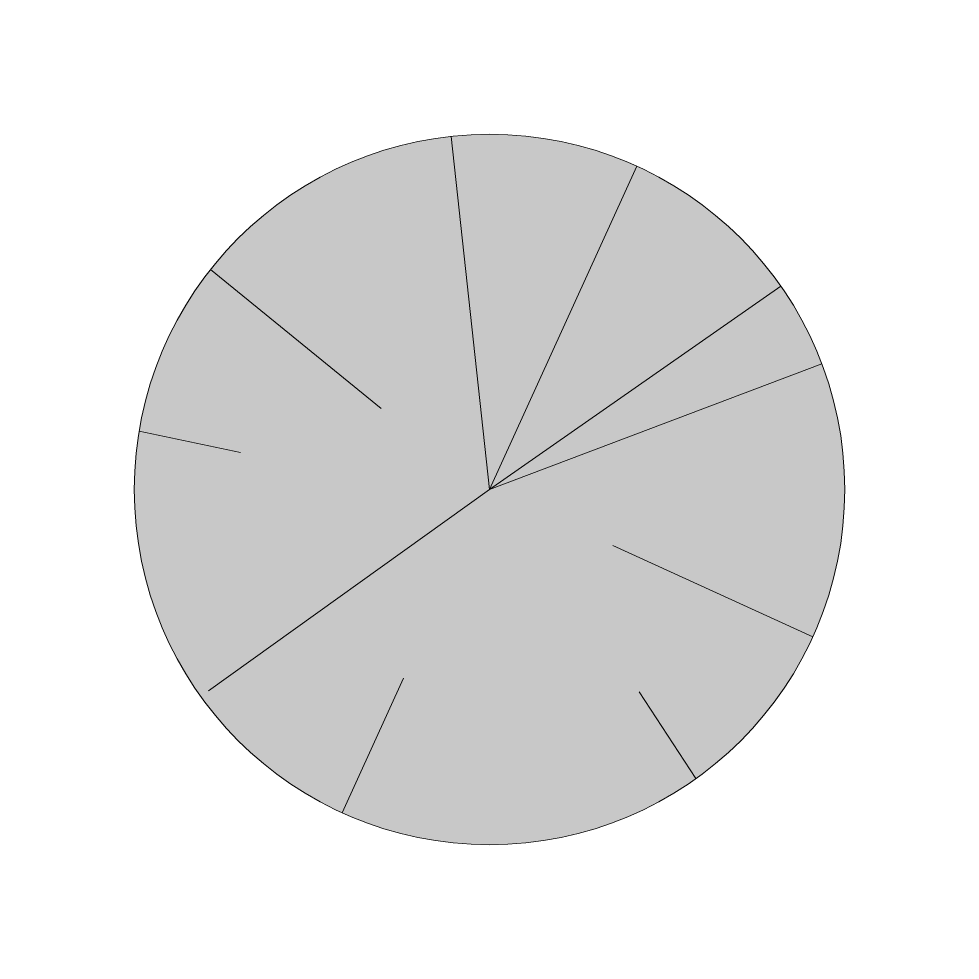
# Model space of a CAD drawing. Header units: metres. Extents: x -2072 to 1581266, y 0 to 323429.
# Drawn here: x 1357.545 to 1362.182, y 2074.891 to 2079.528 of the extents above; entities that cross this region are included whole.
import ezdxf

# ---------------------------------------------------------------- set-up
doc = ezdxf.new("R2010")
doc.units = ezdxf.units.M
doc.layers.add('ГП_Озеленение_деревья и кустарники', color=7, linetype='Continuous', lineweight=9, true_color=0x2e7666)

# ---------------------------------------------------------------- blocks, each defined once
blk = doc.blocks.new('Клен Гиннала')
at = {"layer": 'ГП_Озеленение_деревья и кустарники', "true_color": 0xaccd75, "transparency": 33554610}
h = blk.add_hatch(color=63, dxfattribs=at)
h.dxf.hatch_style = 1
edge = h.paths.add_edge_path()
edge.add_arc((364.1539, -12934.1282), 0.7, 0, 360)
at = {"layer": 'ГП_Озеленение_деревья и кустарники'}
for p, q in [((363.9726, -12933.452), (364.017, -12933.6515)), ((364.3207, -12933.4483), (364.2106, -12933.8675)), ((364.7558, -12933.7709), (364.1539, -12934.1282)), ((363.5635, -12933.7883), (364.1539, -12934.1282)), ((363.4539, -12934.1282), (363.7452, -12934.1282)), ((364.8539, -12934.1282), (364.1539, -12934.1282)), ((364.6504, -12934.6216), (364.1539, -12934.1282)), ((364.1539, -12934.1282), (364.7564, -12934.4846)), ((364.1539, -12934.8282), (364.1539, -12934.3949)), ((363.804, -12934.7344), (363.9136, -12934.562))]:
    blk.add_line(p, q, dxfattribs=at)
blk.add_circle((364.1539, -12934.1282), 0.7, dxfattribs=at)

msp = doc.modelspace()

# ---------------------------------------------------------------- block references
at = {"layer": 'ГП_Озеленение_деревья и кустарники', "xscale": 2.499999999999754, "yscale": 2.499999999999754, "zscale": 2.499999999999754, "rotation": 65.5147539120474}
msp.add_blockref('Клен Гиннала', (-28444.795, 14650.3592), dxfattribs=at)

doc.saveas('drawing.dxf')
